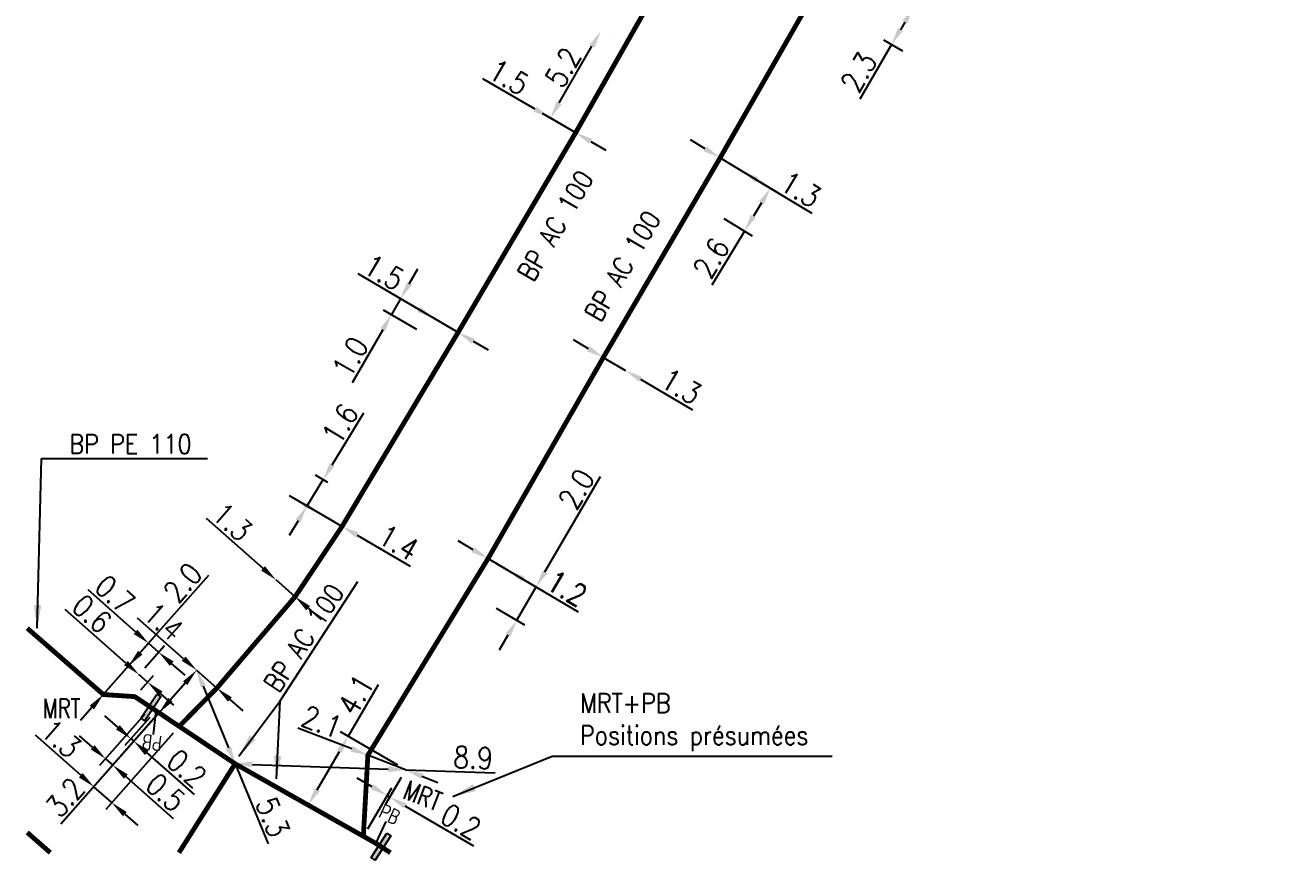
# Model space of a CAD drawing. Header units: millimetres. Extents: x 183997 to 185000, y 127999 to 129007.
# Drawn here: x 183999.9 to 184064.3, y 127999.6 to 128042.9 of the extents above; entities that cross this region are included whole.
import ezdxf
from ezdxf.enums import TextEntityAlignment as Align

# ---------------------------------------------------------------- set-up
doc = ezdxf.new("R2010")
doc.units = ezdxf.units.MM
doc.header["$PDMODE"] = 34
doc.linetypes.add('L_25_AP', pattern=[2000, 1000, 1000])
doc.linetypes.add('L_25_PE', pattern=[2000, 1000, 1000])
doc.layers.get('0').update_dxf_attribs({"linetype": 'CONTINUOUS'})
doc.layers.get('DEFPOINTS').update_dxf_attribs({"linetype": 'CONTINUOUS'})
doc.layers.add('L_150', color=1, linetype='CONTINUOUS')
doc.layers.add('L_340', color=7, linetype='CONTINUOUS')
doc.styles.add('G_ROMANS', font='ROMANS.SHX', dxfattribs={"width": 0.75})
doc.styles.get("Standard").update_dxf_attribs({"font": 'romans.shx', "width": 0.85})
doc.dimstyles.get("Standard").update_dxf_attribs({"dimtxt": 1.5, "dimasz": 1.2, "dimexe": 0.625, "dimexo": 0.625, "dimgap": 0.25, "dimtad": 1, "dimdec": 1, "dimzin": 0, "dimdsep": 46, "dimtxsty": 'Standard', "dimcen": -0.5, "dimadec": 0, "dimazin": 0, "dimtfac": 1, "dimtdec": 1, "dimtmove": 0, "dimatfit": 3, "dimfxl": 0, "dimtolj": 1, "dimtzin": 0, "dimarcsym": 0})

# ---------------------------------------------------------------- blocks, each defined once
blk = doc.blocks.new('*D136')
at = {"layer": 'DEFPOINTS', "color": 0, "linetype": 'Continuous', "transparency": 16777216}
for p in [(184016.647, 128006.033), (184019.625, 128004.298), (184017.432, 128000.831)]:
    blk.add_point(p, dxfattribs=at)
at = {"layer": 'L_150', "color": 0, "linetype": 'Continuous', "lineweight": -2, "transparency": 16777216}
for p, q in [((184016.647, 128006.033), (184018.216, 128008.727)), ((184019.22, 128004.534), (184016.242, 128006.269)), ((184015.037, 128003.267), (184016.194, 128005.255)), ((184017.027, 128001.067), (184014.179, 128002.726))]:
    blk.add_line(p, q, dxfattribs=at)
at = {"layer": 'L_150', "color": 0, "linetype": 'Continuous', "transparency": 16777216}
for points in [[(184016.065, 128005.33), (184016.324, 128005.179), (184016.647, 128006.033)], [(184014.907, 128003.343), (184015.167, 128003.192), (184014.584, 128002.49)]]:
    blk.add_solid(points, dxfattribs=at)
at = {"layer": 'L_150', "color": 0, "linetype": 'Continuous', "transparency": 16777216, "insert": (184017.038, 128008.195), "char_height": 1.125, "attachment_point": 5, "rotation": 59.78548}
blk.add_mtext('\\A1;4.1', dxfattribs=at)
blk = doc.blocks.new('*D137')
at = {"layer": 'DEFPOINTS', "color": 0, "linetype": 'Continuous', "transparency": 16777216}
for p in [(184019.625, 128004.298), (184018.674, 128002.962), (184017.432, 128000.831)]:
    blk.add_point(p, dxfattribs=at)
at = {"layer": 'L_150', "color": 0, "linetype": 'Continuous', "lineweight": -2, "transparency": 16777216}
for p, q in [((184017.896, 128003.415), (184017.118, 128003.868)), ((184017.668, 128001.236), (184018.91, 128003.368)), ((184019.39, 128003.893), (184018.568, 128002.482)), ((184018.674, 128002.962), (184018.803, 128002.887)), ((184019.581, 128002.434), (184023.138, 128000.363))]:
    blk.add_line(p, q, dxfattribs=at)
at = {"layer": 'L_150', "color": 0, "linetype": 'Continuous', "transparency": 16777216}
for points in [[(184017.972, 128003.545), (184017.821, 128003.286), (184018.674, 128002.962)], [(184019.657, 128002.564), (184019.506, 128002.304), (184018.803, 128002.887)]]:
    blk.add_solid(points, dxfattribs=at)
at = {"layer": 'L_150', "color": 0, "linetype": 'Continuous', "transparency": 16777216, "insert": (184022.488, 128001.609), "char_height": 1.125, "attachment_point": 5, "rotation": 329.78548}
blk.add_mtext('\\A1;0.2', dxfattribs=at)
blk = doc.blocks.new('L_340_13')
at = {"color": 0, "linetype": 'Continuous', "flags": 128}
blk.add_lwpolyline([(0, 0), (0, 1.25)], dxfattribs=at)
at = {"color": 0, "linetype": 'Continuous', "style": 'G_ROMANS', "width": 0.75}
blk.add_text('PB', height=0.75, dxfattribs=at).set_placement((0, 1.663), align=Align.MIDDLE)
at = {"color": 0, "linetype": 'Continuous', "width": 0.75, "flags": 3}
for tag, p in [('DEF_LEG', (0, -10)), ('DEF_COUP', (0, -12.5)), ('DEF_TYPE', (0, -15))]:
    blk.add_attdef(tag, text='', height=1.2, dxfattribs=at).set_placement(p, align=Align.MIDDLE)
blk = doc.blocks.new('L_340_17')
at = {"linetype": 'Continuous'}
blk.add_hatch(color=0, dxfattribs=at).paths.add_polyline_path([(0.125, 0.75), (-0.125, 0.75), (-0.125, -0.75), (0.125, -0.75)])
at = {"color": 0, "linetype": 'Continuous'}
blk.add_lwpolyline([(-0.125, 0.75), (0.125, 0.75), (0.125, -0.75), (-0.125, -0.75)], close=True, dxfattribs=at)
at = {"color": 0, "linetype": 'Continuous', "width": 0.75}
for tag, height, flags, p in [('MRT', 1, 8, (0, 2.5)), ('DEF_LEG', 1.2, 3, (0, -5)), ('DEF_COUP', 1.2, 3, (0, -7.5)), ('DEF_TYPE', 1.2, 3, (0, -10))]:
    blk.add_attdef(tag, text='', height=height, dxfattribs=dict(at, flags=flags)).set_placement(p, align=Align.MIDDLE)
blk = doc.blocks.new('*D880')
at = {"layer": 'DEFPOINTS', "color": 0, "linetype": 'Continuous', "transparency": 16777216}
for p in [(184023.901, 128015.258), (184023.926, 128012.921), (184025.388, 128012.058)]:
    blk.add_point(p, dxfattribs=at)
at = {"layer": 'L_150', "color": 0, "linetype": 'Continuous', "lineweight": -2, "transparency": 16777216}
for p, q in [((184026.85, 128014.563), (184029.737, 128019.506)), ((184024.305, 128015.02), (184026.8, 128013.547)), ((184025.388, 128012.058), (184026.396, 128013.785)), ((184024.329, 128012.683), (184025.791, 128011.82)), ((184024.934, 128011.281), (184024.48, 128010.504))]:
    blk.add_line(p, q, dxfattribs=at)
at = {"layer": 'L_150', "color": 0, "linetype": 'Continuous', "transparency": 16777216}
for points in [[(184026.721, 128014.638), (184026.98, 128014.487), (184026.396, 128013.785)], [(184024.804, 128011.357), (184025.063, 128011.206), (184025.388, 128012.058)]]:
    blk.add_solid(points, dxfattribs=at)
at = {"layer": 'L_150', "color": 0, "linetype": 'Continuous', "transparency": 16777216, "insert": (184028.49, 128018.857), "char_height": 1.125, "attachment_point": 5, "rotation": 59.71288}
blk.add_mtext('\\A1;2.0', dxfattribs=at)
blk = doc.blocks.new('*D881')
at = {"layer": 'DEFPOINTS', "color": 0, "linetype": 'Continuous', "transparency": 16777216}
for p in [(184023.901, 128015.258), (184024.934, 128014.648), (184024.934, 128014.648)]:
    blk.add_point(p, dxfattribs=at)
at = {"layer": 'L_150', "color": 0, "linetype": 'Continuous', "lineweight": -2, "transparency": 16777216}
for p, q in [((184023.126, 128015.716), (184022.351, 128016.173)), ((184023.901, 128015.258), (184024.934, 128014.648)), ((184025.71, 128014.191), (184028.575, 128012.5))]:
    blk.add_line(p, q, dxfattribs=at)
at = {"layer": 'L_150', "color": 0, "linetype": 'Continuous', "transparency": 16777216}
for points in [[(184023.202, 128015.845), (184023.05, 128015.586), (184023.901, 128015.258)], [(184025.786, 128014.32), (184025.633, 128014.062), (184024.934, 128014.648)]]:
    blk.add_solid(points, dxfattribs=at)
at = {"layer": 'L_150', "color": 0, "linetype": 'Continuous', "transparency": 16777216, "insert": (184027.99, 128013.715), "char_height": 1.125, "attachment_point": 5, "rotation": 329.45114}
blk.add_mtext('\\A1;1.2', dxfattribs=at)
blk = doc.blocks.new('*D882')
at = {"layer": 'DEFPOINTS', "color": 0, "linetype": 'Continuous', "transparency": 16777216}
for p in [(184035.938, 128036.047), (184037.077, 128035.36), (184037.077, 128035.36)]:
    blk.add_point(p, dxfattribs=at)
at = {"layer": 'L_150', "color": 0, "linetype": 'Continuous', "lineweight": -2, "transparency": 16777216}
for p, q in [((184035.167, 128036.511), (184034.396, 128036.976)), ((184035.938, 128036.047), (184037.077, 128035.36)), ((184037.848, 128034.895), (184040.691, 128033.181))]:
    blk.add_line(p, q, dxfattribs=at)
at = {"layer": 'L_150', "color": 0, "linetype": 'Continuous', "transparency": 16777216}
for points in [[(184035.245, 128036.64), (184035.09, 128036.383), (184035.938, 128036.047)], [(184037.925, 128035.024), (184037.77, 128034.767), (184037.077, 128035.36)]]:
    blk.add_solid(points, dxfattribs=at)
at = {"layer": 'L_150', "color": 0, "linetype": 'Continuous', "transparency": 16777216, "insert": (184040.118, 128034.402), "char_height": 1.125, "attachment_point": 5, "rotation": 328.91351}
blk.add_mtext('\\A1;1.3', dxfattribs=at)
blk = doc.blocks.new('*D894')
at = {"layer": 'DEFPOINTS', "color": 0, "linetype": 'Continuous', "transparency": 16777216}
for p in [(184015.347, 128019.352), (184015.995, 128018.974), (184016.329, 128016.927)]:
    blk.add_point(p, dxfattribs=at)
at = {"layer": 'L_150', "color": 0, "linetype": 'Continuous', "lineweight": -2, "transparency": 16777216}
for p, q in [((184015.815, 128020.121), (184017.456, 128022.817)), ((184015.59, 128019.211), (184014.942, 128019.589)), ((184014.515, 128017.986), (184015.347, 128019.352)), ((184015.924, 128017.163), (184014.11, 128018.222)), ((184014.047, 128017.217), (184013.579, 128016.448))]:
    blk.add_line(p, q, dxfattribs=at)
at = {"layer": 'L_150', "color": 0, "linetype": 'Continuous', "transparency": 16777216}
for points in [[(184015.687, 128020.199), (184015.943, 128020.043), (184015.347, 128019.352)], [(184013.919, 128017.295), (184014.175, 128017.139), (184014.515, 128017.986)]]:
    blk.add_solid(points, dxfattribs=at)
at = {"layer": 'L_150', "color": 0, "linetype": 'Continuous', "transparency": 16777216, "insert": (184016.232, 128022.249), "char_height": 1.125, "attachment_point": 5, "rotation": 58.66797}
blk.add_mtext('\\A1;1.6', dxfattribs=at)
blk = doc.blocks.new('*D895')
at = {"layer": 'DEFPOINTS', "color": 0, "linetype": 'Continuous', "transparency": 16777216}
for p in [(184018.888, 128027.91), (184020.62, 128026.899), (184022.347, 128026.991)]:
    blk.add_point(p, dxfattribs=at)
at = {"layer": 'L_150', "color": 0, "linetype": 'Continuous', "lineweight": -2, "transparency": 16777216}
for p, q in [((184019.813, 128029.512), (184020.263, 128030.291)), ((184019.363, 128028.732), (184018.888, 128027.91)), ((184021.942, 128027.227), (184018.959, 128028.969)), ((184020.215, 128027.135), (184018.484, 128028.146)), ((184018.438, 128027.13), (184016.845, 128024.37))]:
    blk.add_line(p, q, dxfattribs=at)
at = {"layer": 'L_150', "color": 0, "linetype": 'Continuous', "transparency": 16777216}
for points in [[(184019.684, 128029.587), (184019.943, 128029.437), (184019.363, 128028.732)], [(184018.308, 128027.205), (184018.568, 128027.055), (184018.888, 128027.91)]]:
    blk.add_solid(points, dxfattribs=at)
at = {"layer": 'L_150', "color": 0, "linetype": 'Continuous', "transparency": 16777216, "insert": (184016.756, 128025.716), "char_height": 1.125, "attachment_point": 5, "rotation": 59.99966}
blk.add_mtext('\\A1;1.0', dxfattribs=at)
blk = doc.blocks.new('*D896')
at = {"layer": 'DEFPOINTS', "color": 0, "linetype": 'Continuous', "transparency": 16777216}
for p in [(184012.904, 128014.152), (184012.904, 128014.152), (184013.894, 128013.279)]:
    blk.add_point(p, dxfattribs=at)
at = {"layer": 'L_150', "color": 0, "linetype": 'Continuous', "lineweight": -2, "transparency": 16777216}
for p, q in [((184012.229, 128014.748), (184009.298, 128017.335)), ((184013.894, 128013.279), (184012.904, 128014.152)), ((184014.569, 128012.683), (184015.243, 128012.088))]:
    blk.add_line(p, q, dxfattribs=at)
at = {"layer": 'L_150', "color": 0, "linetype": 'Continuous', "transparency": 16777216}
for points in [[(184012.329, 128014.86), (184012.13, 128014.635), (184012.904, 128014.152)], [(184014.668, 128012.796), (184014.469, 128012.571), (184013.894, 128013.279)]]:
    blk.add_solid(points, dxfattribs=at)
at = {"layer": 'L_150', "color": 0, "linetype": 'Continuous', "transparency": 16777216, "insert": (184010.635, 128017.156), "char_height": 1.125, "attachment_point": 5, "rotation": 318.56936}
blk.add_mtext('\\A1;1.3', dxfattribs=at)
blk = doc.blocks.new('*D897')
at = {"layer": 'DEFPOINTS', "color": 0, "linetype": 'Continuous', "transparency": 16777216}
for p in [(184027.13, 128038.113), (184027.13, 128038.113), (184028.445, 128037.35)]:
    blk.add_point(p, dxfattribs=at)
at = {"layer": 'L_150', "color": 0, "linetype": 'Continuous', "lineweight": -2, "transparency": 16777216}
for p, q in [((184026.352, 128038.564), (184023.634, 128040.141)), ((184028.445, 128037.35), (184027.13, 128038.113)), ((184029.224, 128036.899), (184030.002, 128036.447))]:
    blk.add_line(p, q, dxfattribs=at)
at = {"layer": 'L_150', "color": 0, "linetype": 'Continuous', "transparency": 16777216}
for points in [[(184026.427, 128038.694), (184026.277, 128038.435), (184027.13, 128038.113)], [(184029.299, 128037.029), (184029.149, 128036.769), (184028.445, 128037.35)]]:
    blk.add_solid(points, dxfattribs=at)
at = {"layer": 'L_150', "color": 0, "linetype": 'Continuous', "transparency": 16777216, "insert": (184024.98, 128040.227), "char_height": 1.125, "attachment_point": 5, "rotation": 329.88886}
blk.add_mtext('\\A1;1.5', dxfattribs=at)
blk = doc.blocks.new('*D902')
at = {"layer": 'DEFPOINTS', "color": 0, "linetype": 'Continuous', "transparency": 16777216}
for p in [(184005.793, 128009.241), (184005.793, 128009.241), (184005.582, 128008.094)]:
    blk.add_point(p, dxfattribs=at)
at = {"layer": 'L_150', "color": 0, "linetype": 'Continuous', "lineweight": -2, "transparency": 16777216}
for p, q in [((184005.118, 128009.837), (184001.967, 128012.617)), ((184006.243, 128008.844), (184005.793, 128009.241)), ((184005.892, 128008.446), (184006.553, 128009.196)), ((184006.918, 128008.249), (184007.593, 128007.653))]:
    blk.add_line(p, q, dxfattribs=at)
at = {"layer": 'L_150', "color": 0, "linetype": 'Continuous', "transparency": 16777216}
for points in [[(184005.218, 128009.949), (184005.019, 128009.724), (184005.793, 128009.241)], [(184007.017, 128008.361), (184006.819, 128008.136), (184006.243, 128008.844)]]:
    blk.add_solid(points, dxfattribs=at)
at = {"layer": 'L_150', "color": 0, "linetype": 'Continuous', "transparency": 16777216, "insert": (184003.355, 128012.392), "char_height": 1.125, "attachment_point": 5, "rotation": 318.58044}
blk.add_mtext('\\A1;0.6', dxfattribs=at)
blk = doc.blocks.new('*D903')
at = {"layer": 'DEFPOINTS', "color": 0, "linetype": 'Continuous', "transparency": 16777216}
for p in [(184008.786, 128009.468), (184010.781, 128004.612), (184010.781, 128004.612)]:
    blk.add_point(p, dxfattribs=at)
at = {"layer": 'L_150', "color": 0, "linetype": 'Continuous', "lineweight": -2, "transparency": 16777216}
for p, q in [((184009.128, 128008.636), (184010.439, 128005.445)), ((184010.781, 128004.612), (184012.488, 128000.457))]:
    blk.add_line(p, q, dxfattribs=at)
at = {"layer": 'L_150', "color": 0, "linetype": 'Continuous', "transparency": 16777216}
for points in [[(184009.267, 128008.693), (184008.989, 128008.579), (184008.786, 128009.468)], [(184010.578, 128005.502), (184010.3, 128005.388), (184010.781, 128004.612)]]:
    blk.add_solid(points, dxfattribs=at)
at = {"layer": 'L_150', "color": 0, "linetype": 'Continuous', "transparency": 16777216, "insert": (184012.73, 128001.842), "char_height": 1.125, "attachment_point": 5, "rotation": 292.33212}
blk.add_mtext('\\A1;5.3', dxfattribs=at)
blk = doc.blocks.new('*D904')
at = {"layer": 'DEFPOINTS', "color": 0, "linetype": 'Continuous', "transparency": 16777216}
for p in [(184010.781, 128004.612), (184010.781, 128004.612), (184019.625, 128004.298)]:
    blk.add_point(p, dxfattribs=at)
at = {"layer": 'L_150', "color": 0, "linetype": 'Continuous', "lineweight": -2, "transparency": 16777216}
for p, q in [((184011.68, 128004.58), (184018.726, 128004.33)), ((184019.625, 128004.298), (184024.266, 128004.134))]:
    blk.add_line(p, q, dxfattribs=at)
at = {"layer": 'L_150', "color": 0, "linetype": 'Continuous', "transparency": 16777216}
for points in [[(184011.686, 128004.73), (184011.675, 128004.43), (184010.781, 128004.612)], [(184018.731, 128004.48), (184018.721, 128004.18), (184019.625, 128004.298)]]:
    blk.add_solid(points, dxfattribs=at)
at = {"layer": 'L_150', "color": 0, "linetype": 'Continuous', "transparency": 16777216, "insert": (184023.127, 128004.925), "char_height": 1.125, "attachment_point": 5, "rotation": 357.96757}
blk.add_mtext('\\A1;8.9', dxfattribs=at)
blk = doc.blocks.new('*D905')
at = {"layer": 'DEFPOINTS', "color": 0, "linetype": 'Continuous', "transparency": 16777216}
for p in [(184008.786, 128009.469), (184007.881, 128006.554), (184003.45, 128003.422)]:
    blk.add_point(p, dxfattribs=at)
at = {"layer": 'L_150', "color": 0, "linetype": 'Continuous', "lineweight": -2, "transparency": 16777216}
for p, q in [((184008.476, 128009.117), (184003.14, 128003.071)), ((184002.775, 128004.018), (184000.42, 128006.097)), ((184007.571, 128006.203), (184004.077, 128002.244)), ((184004.387, 128002.595), (184003.45, 128003.422)), ((184005.062, 128002), (184005.737, 128001.404))]:
    blk.add_line(p, q, dxfattribs=at)
at = {"layer": 'L_150', "color": 0, "linetype": 'Continuous', "transparency": 16777216}
for points in [[(184002.874, 128004.13), (184002.676, 128003.905), (184003.45, 128003.422)], [(184005.161, 128002.112), (184004.963, 128001.887), (184004.387, 128002.595)]]:
    blk.add_solid(points, dxfattribs=at)
at = {"layer": 'L_150', "color": 0, "linetype": 'Continuous', "transparency": 16777216, "insert": (184001.756, 128005.918), "char_height": 1.125, "attachment_point": 5, "rotation": 318.56936}
blk.add_mtext('\\A1;1.3', dxfattribs=at)
blk = doc.blocks.new('*D906')
at = {"layer": 'DEFPOINTS', "color": 0, "linetype": 'Continuous', "transparency": 16777216}
for p in [(184008.786, 128009.469), (184006.666, 128007.368), (184005.528, 128005.777)]:
    blk.add_point(p, dxfattribs=at)
at = {"layer": 'L_340', "color": 0, "linetype": 'Continuous', "lineweight": -2, "transparency": 16777216}
for p, q in [((184008.476, 128009.117), (184005.218, 128005.425)), ((184004.703, 128006.505), (184004.028, 128007.1)), ((184006.356, 128007.017), (184005.068, 128005.558)), ((184005.378, 128005.909), (184005.528, 128005.777)), ((184006.203, 128005.181), (184008.661, 128003.012))]:
    blk.add_line(p, q, dxfattribs=at)
at = {"layer": 'L_340', "color": 0, "linetype": 'Continuous', "transparency": 16777216}
for points in [[(184004.802, 128006.617), (184004.604, 128006.392), (184005.378, 128005.909)], [(184006.302, 128005.294), (184006.103, 128005.069), (184005.528, 128005.777)]]:
    blk.add_solid(points, dxfattribs=at)
at = {"layer": 'L_340', "color": 0, "linetype": 'Continuous', "transparency": 16777216, "insert": (184008.265, 128004.361), "char_height": 1.125, "attachment_point": 5, "rotation": 318.56936}
blk.add_mtext('\\A1;0.2', dxfattribs=at)
blk = doc.blocks.new('*D907')
at = {"layer": 'DEFPOINTS', "color": 0, "linetype": 'Continuous', "transparency": 16777216}
for p in [(184017.667, 128005.057), (184019.625, 128004.298), (184019.625, 128004.298)]:
    blk.add_point(p, dxfattribs=at)
at = {"layer": 'L_150', "color": 0, "linetype": 'Continuous', "lineweight": -2, "transparency": 16777216}
for p, q in [((184016.828, 128005.382), (184014.026, 128006.468)), ((184019.625, 128004.298), (184017.667, 128005.057)), ((184020.465, 128003.973), (184021.304, 128003.648))]:
    blk.add_line(p, q, dxfattribs=at)
at = {"layer": 'L_150', "color": 0, "linetype": 'Continuous', "transparency": 16777216}
for points in [[(184016.882, 128005.522), (184016.774, 128005.242), (184017.667, 128005.057)], [(184020.519, 128004.113), (184020.41, 128003.833), (184019.625, 128004.298)]]:
    blk.add_solid(points, dxfattribs=at)
at = {"layer": 'L_150', "color": 0, "linetype": 'Continuous', "transparency": 16777216, "insert": (184015.278, 128006.787), "char_height": 1.125, "attachment_point": 5, "rotation": 338.8221}
blk.add_mtext('\\A1;2.1', dxfattribs=at)
blk = doc.blocks.new('*D915')
at = {"layer": 'DEFPOINTS', "color": 0, "linetype": 'Continuous', "transparency": 16777216}
for p in [(184029.879, 128025.69), (184031.026, 128025.017), (184031.026, 128025.017)]:
    blk.add_point(p, dxfattribs=at)
at = {"layer": 'L_150', "color": 0, "linetype": 'Continuous', "lineweight": -2, "transparency": 16777216}
for p, q in [((184029.102, 128026.145), (184028.326, 128026.6)), ((184029.879, 128025.69), (184031.026, 128025.017)), ((184031.802, 128024.562), (184034.513, 128022.972))]:
    blk.add_line(p, q, dxfattribs=at)
at = {"layer": 'L_150', "color": 0, "linetype": 'Continuous', "transparency": 16777216}
for points in [[(184029.178, 128026.274), (184029.026, 128026.016), (184029.879, 128025.69)], [(184031.878, 128024.691), (184031.726, 128024.432), (184031.026, 128025.017)]]:
    blk.add_solid(points, dxfattribs=at)
at = {"layer": 'L_150', "color": 0, "linetype": 'Continuous', "transparency": 16777216, "insert": (184033.925, 128024.186), "char_height": 1.125, "attachment_point": 5, "rotation": 329.61266}
blk.add_mtext('\\A1;1.3', dxfattribs=at)
blk = doc.blocks.new('*D916')
at = {"layer": 'DEFPOINTS', "color": 0, "linetype": 'Continuous', "transparency": 16777216}
for p in [(184015.163, 128017.608), (184015.163, 128017.608), (184016.329, 128016.927)]:
    blk.add_point(p, dxfattribs=at)
at = {"layer": 'L_150', "color": 0, "linetype": 'Continuous', "lineweight": -2, "transparency": 16777216}
for p, q in [((184014.385, 128018.061), (184013.608, 128018.515)), ((184015.163, 128017.608), (184016.329, 128016.927)), ((184017.106, 128016.473), (184019.859, 128014.867))]:
    blk.add_line(p, q, dxfattribs=at)
at = {"layer": 'L_150', "color": 0, "linetype": 'Continuous', "transparency": 16777216}
for points in [[(184014.461, 128018.191), (184014.31, 128017.932), (184015.163, 128017.608)], [(184017.181, 128016.603), (184017.03, 128016.344), (184016.329, 128016.927)]]:
    blk.add_solid(points, dxfattribs=at)
at = {"layer": 'L_150', "color": 0, "linetype": 'Continuous', "transparency": 16777216, "insert": (184019.249, 128016.091), "char_height": 1.125, "attachment_point": 5, "rotation": 329.72922}
blk.add_mtext('\\A1;1.4', dxfattribs=at)
blk = doc.blocks.new('*D917')
at = {"layer": 'DEFPOINTS', "color": 0, "linetype": 'Continuous', "transparency": 16777216}
for p in [(184006.815, 128010.4), (184005.793, 128009.241), (184003.945, 128008.205)]:
    blk.add_point(p, dxfattribs=at)
at = {"layer": 'L_150', "color": 0, "linetype": 'Continuous', "lineweight": -2, "transparency": 16777216}
for p, q in [((184005.616, 128011.458), (184003.157, 128013.627)), ((184004.255, 128008.556), (184006.601, 128011.214)), ((184006.103, 128009.593), (184007.126, 128010.751)), ((184006.815, 128010.4), (184006.291, 128010.863)), ((184007.49, 128009.804), (184008.165, 128009.209))]:
    blk.add_line(p, q, dxfattribs=at)
at = {"layer": 'L_150', "color": 0, "linetype": 'Continuous', "transparency": 16777216}
for points in [[(184005.715, 128011.571), (184005.516, 128011.346), (184006.291, 128010.863)], [(184007.59, 128009.917), (184007.391, 128009.692), (184006.815, 128010.4)]]:
    blk.add_solid(points, dxfattribs=at)
at = {"layer": 'L_150', "color": 0, "linetype": 'Continuous', "transparency": 16777216, "insert": (184004.545, 128013.403), "char_height": 1.125, "attachment_point": 5, "rotation": 318.58044}
blk.add_mtext('\\A1;0.7', dxfattribs=at)
blk = doc.blocks.new('*D918')
at = {"layer": 'DEFPOINTS', "color": 0, "linetype": 'Continuous', "transparency": 16777216}
for p in [(184021.095, 128027.722), (184021.095, 128027.722), (184022.347, 128026.991)]:
    blk.add_point(p, dxfattribs=at)
at = {"layer": 'L_150', "color": 0, "linetype": 'Continuous', "lineweight": -2, "transparency": 16777216}
for p, q in [((184020.318, 128028.175), (184017.155, 128030.021)), ((184022.347, 128026.991), (184021.095, 128027.722)), ((184023.125, 128026.537), (184023.902, 128026.083))]:
    blk.add_line(p, q, dxfattribs=at)
at = {"layer": 'L_150', "color": 0, "linetype": 'Continuous', "transparency": 16777216}
for points in [[(184020.393, 128028.305), (184020.242, 128028.046), (184021.095, 128027.722)], [(184023.2, 128026.667), (184023.049, 128026.407), (184022.347, 128026.991)]]:
    blk.add_solid(points, dxfattribs=at)
at = {"layer": 'L_150', "color": 0, "linetype": 'Continuous', "transparency": 16777216, "insert": (184018.501, 128030.104), "char_height": 1.125, "attachment_point": 5, "rotation": 329.72922}
blk.add_mtext('\\A1;1.5', dxfattribs=at)
blk = doc.blocks.new('*D919')
at = {"layer": 'DEFPOINTS', "color": 0, "linetype": 'Continuous', "transparency": 16777216}
for p in [(184005.268, 128009.704), (184005.268, 128009.704), (184003.945, 128008.205)]:
    blk.add_point(p, dxfattribs=at)
at = {"layer": 'L_150', "color": 0, "linetype": 'Continuous', "lineweight": -2, "transparency": 16777216}
for p, q in [((184005.864, 128010.379), (184009.413, 128014.403)), ((184003.945, 128008.205), (184005.268, 128009.704)), ((184003.35, 128007.53), (184002.754, 128006.855))]:
    blk.add_line(p, q, dxfattribs=at)
at = {"layer": 'L_150', "color": 0, "linetype": 'Continuous', "transparency": 16777216}
for points in [[(184005.751, 128010.478), (184005.976, 128010.28), (184005.268, 128009.704)], [(184003.237, 128007.629), (184003.462, 128007.43), (184003.945, 128008.205)]]:
    blk.add_solid(points, dxfattribs=at)
at = {"layer": 'L_150', "color": 0, "linetype": 'Continuous', "transparency": 16777216, "insert": (184008.064, 128014.007), "char_height": 1.125, "attachment_point": 5, "rotation": 48.58044}
blk.add_mtext('\\A1;2.0', dxfattribs=at)
blk = doc.blocks.new('*D920')
at = {"layer": 'DEFPOINTS', "color": 0, "linetype": 'Continuous', "transparency": 16777216}
for p in [(184008.786, 128009.469), (184008.786, 128009.469), (184006.833, 128007.256)]:
    blk.add_point(p, dxfattribs=at)
at = {"layer": 'L_150', "color": 0, "linetype": 'Continuous', "lineweight": -2, "transparency": 16777216}
for p, q in [((184008.191, 128008.794), (184007.429, 128007.931)), ((184006.833, 128007.256), (184001.736, 128001.48))]:
    blk.add_line(p, q, dxfattribs=at)
at = {"layer": 'L_150', "color": 0, "linetype": 'Continuous', "transparency": 16777216}
for points in [[(184008.078, 128008.893), (184008.303, 128008.694), (184008.786, 128009.469)], [(184007.317, 128008.03), (184007.541, 128007.832), (184006.833, 128007.256)]]:
    blk.add_solid(points, dxfattribs=at)
at = {"layer": 'L_150', "color": 0, "linetype": 'Continuous', "transparency": 16777216, "insert": (184001.961, 128002.868), "char_height": 1.125, "attachment_point": 5, "rotation": 48.56936}
blk.add_mtext('\\A1;3.2', dxfattribs=at)
blk = doc.blocks.new('*D921')
at = {"layer": 'DEFPOINTS', "color": 0, "linetype": 'Continuous', "transparency": 16777216}
for p in [(184008.786, 128009.468), (184008.786, 128009.468), (184009.836, 128008.542)]:
    blk.add_point(p, dxfattribs=at)
at = {"layer": 'L_150', "color": 0, "linetype": 'Continuous', "lineweight": -2, "transparency": 16777216}
for p, q in [((184008.111, 128010.064), (184005.721, 128012.173)), ((184009.836, 128008.542), (184008.786, 128009.468)), ((184010.511, 128007.947), (184011.185, 128007.351))]:
    blk.add_line(p, q, dxfattribs=at)
at = {"layer": 'L_150', "color": 0, "linetype": 'Continuous', "transparency": 16777216}
for points in [[(184008.211, 128010.177), (184008.012, 128009.952), (184008.786, 128009.468)], [(184010.61, 128008.059), (184010.411, 128007.834), (184009.836, 128008.542)]]:
    blk.add_solid(points, dxfattribs=at)
at = {"layer": 'L_150', "color": 0, "linetype": 'Continuous', "transparency": 16777216, "insert": (184007.075, 128011.979), "char_height": 1.125, "attachment_point": 5, "rotation": 318.56936}
blk.add_mtext('\\A1;1.4', dxfattribs=at)
blk = doc.blocks.new('*D922')
at = {"layer": 'DEFPOINTS', "color": 0, "linetype": 'Continuous', "transparency": 16777216}
for p in [(184008.786, 128009.468), (184006.414, 128007.537), (184004.437, 128004.541)]:
    blk.add_point(p, dxfattribs=at)
at = {"layer": 'L_340', "color": 0, "linetype": 'Continuous', "lineweight": -2, "transparency": 16777216}
for p, q in [((184008.476, 128009.117), (184004.127, 128004.19)), ((184006.104, 128007.185), (184003.752, 128004.52)), ((184003.388, 128005.467), (184002.713, 128006.063)), ((184004.062, 128004.872), (184004.437, 128004.541)), ((184005.112, 128003.946), (184007.57, 128001.776))]:
    blk.add_line(p, q, dxfattribs=at)
at = {"layer": 'L_340', "color": 0, "linetype": 'Continuous', "transparency": 16777216}
for points in [[(184003.487, 128005.58), (184003.288, 128005.355), (184004.062, 128004.872)], [(184005.211, 128004.058), (184005.013, 128003.833), (184004.437, 128004.541)]]:
    blk.add_solid(points, dxfattribs=at)
at = {"layer": 'L_340', "color": 0, "linetype": 'Continuous', "transparency": 16777216, "insert": (184007.175, 128003.125), "char_height": 1.125, "attachment_point": 5, "rotation": 318.56936}
blk.add_mtext('\\A1;0.5', dxfattribs=at)
blk = doc.blocks.new('*D989')
at = {"layer": 'DEFPOINTS', "color": 0, "linetype": 'Continuous', "transparency": 16777216}
for p in [(184041.798, 128046.294), (184044.831, 128041.916), (184045.825, 128041.334)]:
    blk.add_point(p, dxfattribs=at)
at = {"layer": 'L_150', "color": 0, "linetype": 'Continuous', "lineweight": -2, "transparency": 16777216}
for p, q in [((184042.202, 128046.058), (184046.371, 128043.622)), ((184045.512, 128043.081), (184045.285, 128042.693)), ((184045.42, 128041.571), (184044.426, 128042.152)), ((184044.831, 128041.916), (184043.176, 128039.085))]:
    blk.add_line(p, q, dxfattribs=at)
at = {"layer": 'L_150', "color": 0, "linetype": 'Continuous', "transparency": 16777216}
for points in [[(184045.382, 128043.157), (184045.641, 128043.006), (184045.966, 128043.858)], [(184045.155, 128042.768), (184045.414, 128042.617), (184044.831, 128041.916)]]:
    blk.add_solid(points, dxfattribs=at)
at = {"layer": 'L_150', "color": 0, "linetype": 'Continuous', "transparency": 16777216, "insert": (184043.129, 128040.49), "char_height": 1.125, "attachment_point": 5, "rotation": 59.69742}
blk.add_mtext('\\A1;2.3', dxfattribs=at)
blk = doc.blocks.new('*D990')
at = {"layer": 'DEFPOINTS', "color": 0, "linetype": 'Continuous', "transparency": 16777216}
for p in [(184035.938, 128036.047), (184035.734, 128033.133), (184037.201, 128032.249)]:
    blk.add_point(p, dxfattribs=at)
at = {"layer": 'L_150', "color": 0, "linetype": 'Continuous', "lineweight": -2, "transparency": 16777216}
for p, q in [((184036.339, 128035.805), (184038.945, 128034.233)), ((184038.079, 128033.705), (184037.666, 128033.02)), ((184036.136, 128032.891), (184037.603, 128032.007)), ((184037.201, 128032.249), (184035.508, 128029.441))]:
    blk.add_line(p, q, dxfattribs=at)
at = {"layer": 'L_150', "color": 0, "linetype": 'Continuous', "transparency": 16777216}
for points in [[(184037.951, 128033.782), (184038.207, 128033.627), (184038.544, 128034.475)], [(184037.538, 128033.097), (184037.794, 128032.942), (184037.201, 128032.249)]]:
    blk.add_solid(points, dxfattribs=at)
at = {"layer": 'L_150', "color": 0, "linetype": 'Continuous', "transparency": 16777216, "insert": (184035.48, 128030.847), "char_height": 1.125, "attachment_point": 5, "rotation": 58.91351}
blk.add_mtext('\\A1;2.6', dxfattribs=at)
blk = doc.blocks.new('*D1005')
at = {"layer": 'DEFPOINTS', "color": 0, "linetype": 'Continuous', "transparency": 16777216}
for p in [(184029.739, 128042.611), (184029.742, 128042.609), (184028.445, 128037.35)]:
    blk.add_point(p, dxfattribs=at)
at = {"layer": 'L_150', "color": 0, "linetype": 'Continuous', "lineweight": -2, "transparency": 16777216}
for p, q in [((184030.145, 128042.376), (184030.148, 128042.374)), ((184027.585, 128038.89), (184029.291, 128041.831)), ((184028.04, 128037.586), (184026.728, 128038.346))]:
    blk.add_line(p, q, dxfattribs=at)
at = {"layer": 'L_150', "color": 0, "linetype": 'Continuous', "transparency": 16777216}
for points in [[(184029.161, 128041.906), (184029.421, 128041.756), (184029.742, 128042.609)], [(184027.455, 128038.965), (184027.715, 128038.814), (184027.134, 128038.111)]]:
    blk.add_solid(points, dxfattribs=at)
at = {"layer": 'L_150', "color": 0, "linetype": 'Continuous', "transparency": 16777216, "insert": (184027.789, 128040.736), "char_height": 1.125, "attachment_point": 5, "rotation": 59.88886}
blk.add_mtext('\\A1;5.2', dxfattribs=at)

msp = doc.modelspace()

# ---------------------------------------------------------------- linework, layer by layer
at = {"layer": 'L_150', "linetype": 'L_25_AP', "const_width": 0.25, "flags": 128}
for points in [[(184220.694, 128220.952), (184220.456, 128220.6), (184220.456, 128220.6), (184219.044, 128221.352), (184215.849, 128215.35), (184215.077, 128212.62), (184215.077, 128212.62), (184213.429, 128210.112), (184207.149, 128199.993), (184207.149, 128199.993), (184200.946, 128189.723), (184194.704, 128179.531), (184188.844, 128169.364), (184183.616, 128158.251), (184178.541, 128147.379), (184171.833, 128137.689), (184171.833, 128137.689), (184170.534, 128135.851), (184164.909, 128127.889), (184164.909, 128127.889), (184164.909, 128127.889), (184158.05, 128118.043), (184150.797, 128108.005), (184150.797, 128108.005), (184143.726, 128098.372), (184143.726, 128098.372), (184136.859, 128088.471), (184136.859, 128088.471), (184130.24, 128079.437), (184124.836, 128071.877), (184124.836, 128071.877), (184120.34, 128068.061), (184115.277, 128065.032), (184115.277, 128065.032), (184109.434, 128063.347), (184103.649, 128062.439), (184091.532, 128064.365), (184091.532, 128064.365), (184079.779, 128069.24), (184071.33, 128071.29), (184071.33, 128071.29), (184059.485, 128070.193), (184048.515, 128065.238), (184048.515, 128065.238), (184040.608, 128057.886), (184040.608, 128057.886), (184034.287, 128047.637), (184028.445, 128037.35), (184022.347, 128026.991), (184016.329, 128016.927), (184013.894, 128013.279), (184013.894, 128013.279), (184009.836, 128008.542), (184007.881, 128006.554)], [(184017.432, 128000.831), (184017.667, 128005.057), (184023.901, 128015.258), (184029.879, 128025.69), (184035.938, 128036.047), (184041.798, 128046.294), (184045.111, 128051.907), (184045.111, 128051.907), (184046.566, 128053.8), (184046.566, 128053.8), (184046.566, 128053.8), (184048.659, 128055.773), (184048.659, 128055.773), (184048.659, 128055.773), (184051.482, 128058.298), (184051.482, 128058.298), (184054.674, 128060.472), (184058.45, 128062.321), (184058.45, 128062.321), (184062.163, 128063.372), (184062.163, 128063.372), (184066.699, 128063.592), (184066.699, 128063.592), (184070.317, 128063.948), (184073.031, 128063.58), (184077.824, 128062.345), (184082.089, 128060.622), (184093.077, 128056.185), (184101.026, 128055.166), (184101.026, 128055.166), (184104.704, 128055.221), (184104.704, 128055.221), (184104.704, 128055.221), (184110.664, 128056.136), (184110.664, 128056.136), (184113.808, 128056.977), (184113.808, 128056.977), (184119.258, 128059.107), (184119.258, 128059.107), (184121.792, 128060.345), (184121.792, 128060.345), (184127.321, 128063.947), (184131.19, 128067.658), (184137.935, 128077.084), (184142.235, 128083.212), (184150.029, 128094.296), (184164.015, 128114.013), (184168.289, 128120.118), (184176.16, 128131.592), (184177.292, 128133.24), (184181.962, 128139.865), (184187.949, 128150.563), (184193.466, 128162.288), (184196.698, 128168.957), (184208.66, 128188.746)], [(184006.414, 128007.537), (184006.666, 128007.368), (184006.833, 128007.256), (184007.881, 128006.554), (184010.781, 128004.612), (184018.004, 128000.529), (184018.168, 128000.425), (184018.346, 128000.312)], [(184010.781, 128004.612), (184007.869, 128000)]]:
    msp.add_lwpolyline(points, dxfattribs=at)
at = {"layer": 'L_150', "linetype": 'L_25_PE', "ltscale": 0.5, "const_width": 0.25, "flags": 128}
for points in [[(184000, 128011.644), (184003.945, 128008.205), (184005.582, 128008.094), (184006.414, 128007.537)], [(184018.346, 128000.312), (184018.838, 128000)]]:
    msp.add_lwpolyline(points, dxfattribs=at)
at = {"layer": 'L_150', "linetype": 'L_25_PE', "const_width": 0.25}
msp.add_lwpolyline([(184001.195, 128000), (184000, 128001.048)], dxfattribs=at)

# ---------------------------------------------------------------- block references
at = {"layer": 'L_340', "ltscale": 0.5}
ref = msp.add_blockref('L_340_17', (184006.414, 128007.537), dxfattribs=dict(at, rotation=326.1887637608467))
ref.add_attrib('MRT', 'MRT', dxfattribs={"layer": '0', "color": 0, "linetype": 'Continuous', "height": 1, "width": 0.75}).set_placement((184001.787, 128007.483), align=Align.MIDDLE)
for p, rotation in [((184006.666, 128007.368), 173.6331015106919), ((184018.087, 128000.477), 335.2415463400894)]:
    msp.add_blockref('L_340_13', p, dxfattribs=dict(at, rotation=rotation))
ref = msp.add_blockref('L_340_17', (184018.346, 128000.312), dxfattribs=dict(at, rotation=327.5686077057258))
ref.add_attrib('MRT', 'MRT', dxfattribs={"layer": '0', "color": 0, "linetype": 'Continuous', "height": 1, "rotation": 338.77473, "width": 0.75}).set_placement((184020.506, 128002.953), align=Align.MIDDLE)

# ---------------------------------------------------------------- texts
at = {"layer": 'L_150', "linetype": 'Continuous', "width": 0.85}
for p in [(184027.4, 128032.53), (184030.882, 128030.436)]:
    msp.add_text('BP AC 100', height=1, rotation=59.67031, dxfattribs=at).set_placement(p, align=Align.MIDDLE)
at = {"layer": 'L_150', "linetype": 'Continuous', "insert": (184002.183, 128021.199), "char_height": 1, "attachment_point": 4}
msp.add_mtext('BP PE 110', dxfattribs=at)
at = {"layer": 'L_150', "linetype": 'Continuous', "insert": (184012.626, 128008.503), "char_height": 1, "attachment_point": 4, "rotation": 56.90334}
msp.add_mtext('BP AC 100', dxfattribs=at)
at = {"layer": 'L_340', "linetype": 'Continuous', "insert": (184028.669, 128006.759), "char_height": 1, "attachment_point": 4}
msp.add_mtext('MRT+PB\\PPositions présumées', dxfattribs=at)

# ---------------------------------------------------------------- dimensions: what is measured, and where the dimension line sits
at = {"layer": 'L_150', "linetype": 'Continuous'}
for base, p1, p2, angle, override, picture, middle in [((184044.831, 128041.916), (184041.798, 128046.294), (184045.825, 128041.334), 59.69742, {"dimscale": 0.75}, '*D989', (184043.776, 128040.112)), ((184027.13, 128038.113), (184028.445, 128037.35), (184027.13, 128038.113), 329.88886, {"dimscale": 0.75, "dimlfac": 1, "dimlunit": 2, "dimatfit": 0}, '*D897', (184024.604, 128039.578)), ((184037.077, 128035.36), (184035.938, 128036.047), (184037.077, 128035.36), 148.91351, {"dimscale": 0.75, "dimatfit": 0}, '*D882', (184039.731, 128033.76)), ((184037.201, 128032.249), (184035.938, 128036.047), (184035.734, 128033.133), 58.91351, {"dimscale": 0.75}, '*D990', (184036.123, 128030.46)), ((184021.095, 128027.72162), (184022.3473, 128026.99069), (184021.095, 128027.72162), 329.72922, {"dimscale": 0.75, "dimatfit": 0}, '*D918', (184018.12293, 128029.45633)), ((184031.026, 128025.017), (184029.879, 128025.69), (184031.026, 128025.017), 149.61266, {"dimscale": 0.75, "dimlfac": 1, "dimlunit": 2, "dimatfit": 0}, '*D915', (184033.546, 128023.539)), ((184015.347, 128019.352), (184016.329, 128016.927), (184015.995, 128018.974), 238.66797, {"dimscale": 0.75, "dimatfit": 0}, '*D894', (184016.873, 128021.859)), ((184025.388, 128012.058), (184023.901, 128015.258), (184023.926, 128012.921), 59.71288, {"dimscale": 0.75}, '*D880', (184029.138, 128018.479)), ((184012.904, 128014.152), (184013.894, 128013.279), (184012.904, 128014.152), 318.56936, {"dimscale": 0.75, "dimatfit": 0}, '*D896', (184010.138, 128016.593)), ((184015.163, 128017.608), (184016.329, 128016.927), (184015.163, 128017.608), 329.72922, {"dimscale": 0.75, "dimatfit": 0}, '*D916', (184018.871, 128015.443)), ((184024.934, 128014.648), (184023.901, 128015.258), (184024.934, 128014.648), 149.45114, {"dimscale": 0.75, "dimatfit": 0}, '*D881', (184027.609, 128013.07)), ((184005.268, 128009.704), (184003.945, 128008.205), (184005.268, 128009.704), 228.58044, {"dimscale": 0.75}, '*D919', (184008.627, 128013.511)), ((184006.815, 128010.4), (184003.945, 128008.205), (184005.793, 128009.241), 138.58044, {"dimscale": 0.75, "dimatfit": 0}, '*D917', (184004.049, 128012.841)), ((184005.793, 128009.241), (184005.582, 128008.094), (184005.793, 128009.241), 318.58044, {"dimscale": 0.75, "dimatfit": 0}, '*D902', (184002.859, 128011.83)), ((184008.786, 128009.468), (184009.836, 128008.542), (184008.786, 128009.468), 318.56936, {"dimscale": 0.75, "dimatfit": 0}, '*D921', (184006.579, 128011.416)), ((184003.45, 128003.4224), (184007.8813, 128006.5543), (184008.7861, 128009.4685), 318.56936, {"dimscale": 0.75}, '*D905', (184001.26, 128005.3553)), ((184010.781, 128004.612), (184008.786, 128009.468), (184010.781, 128004.612), 112.33212, {"dimscale": 0.75}, '*D903', (184012.036, 128001.557)), ((184016.647, 128006.033), (184017.432, 128000.831), (184019.625, 128004.298), 239.78548, {"dimscale": 0.75}, '*D136', (184017.687, 128007.817)), ((184019.625, 128004.298), (184017.667, 128005.057), (184019.625, 128004.298), 158.8221, {"dimscale": 0.75}, '*D907', (184015.007, 128006.088)), ((184010.781, 128004.612), (184019.625, 128004.298), (184010.781, 128004.612), 357.96757, {"dimscale": 0.75}, '*D904', (184023.101, 128004.175)), ((184018.67382, 128002.96244), (184019.6254, 128004.2984), (184017.4325, 128000.83088), 329.78548, {"dimscale": 0.75, "dimatfit": 0}, '*D137', (184022.1102, 128000.96126))]:
    dim = msp.add_linear_dim(base=base, p1=p1, p2=p2, angle=angle, dimstyle='Standard', override=override, dxfattribs=at)
    dim.commit()
    dim.dimension.update_dxf_attribs({"geometry": picture, "text_midpoint": middle, "dimtype": 160})
dim = msp.add_linear_dim(base=(184029.742, 128042.609), p1=(184028.445, 128037.35), p2=(184029.739, 128042.611), angle=239.88886, dimstyle='Standard', override={"dimscale": 0.75}, dxfattribs=at)
dim.commit()
dim.dimension.update_dxf_attribs({"geometry": '*D1005', "text_midpoint": (184027.789, 128040.736)})
for base, p1, p2, angle, text, override, picture, middle in [((184018.888, 128027.91), (184022.347, 128026.991), (184020.62, 128026.899), 59.99966, '1.0', {"dimscale": 0.75, "dimatfit": 0}, '*D895', (184017.405, 128025.341)), ((184008.786, 128009.468), (184006.833, 128007.256), (184008.786, 128009.468), 228.56936, '3.2', {"dimscale": 0.75}, '*D920', (184002.523, 128002.372))]:
    dim = msp.add_linear_dim(base=base, p1=p1, p2=p2, angle=angle, text=text, dimstyle='Standard', override=override, dxfattribs=at)
    dim.commit()
    dim.dimension.update_dxf_attribs({"geometry": picture, "text_midpoint": middle, "dimtype": 160})
at = {"layer": 'L_340', "linetype": 'Continuous'}
for base, p1, picture, middle in [((184004.437, 128004.541), (184006.414, 128007.537), '*D922', (184006.679, 128002.563)), ((184005.528, 128005.777), (184006.666, 128007.368), '*D906', (184007.769, 128003.799))]:
    dim = msp.add_linear_dim(base=base, p1=p1, p2=(184008.786, 128009.468), angle=138.56936, dimstyle='Standard', override={"dimscale": 0.75, "dimatfit": 0}, dxfattribs=at)
    dim.commit()
    dim.dimension.update_dxf_attribs({"geometry": picture, "text_midpoint": middle, "dimtype": 160})

# ---------------------------------------------------------------- leaders
at = {"layer": 'L_150', "linetype": 'Continuous', "annotation_type": 0, "has_hookline": 1, "hookline_direction": 0, "text_width": 7.164}
msp.add_leader([(184000.507, 128011.644), (184000.733, 128020.449), (184001.933, 128020.449)], dimstyle='Standard', dxfattribs=at)
at = {"layer": 'L_150', "linetype": 'Continuous', "annotation_type": 0, "has_hookline": 1, "hookline_direction": 0, "text_width": 7.124, "horizontal_direction": (0.546053, 0.837751, 0)}
msp.add_leader([(184010.969, 128005.009), (184013.118, 128007.884)], dimstyle='Standard', dxfattribs=at)
at = {"layer": 'L_150', "linetype": 'Continuous'}
msp.add_leader([(184012.925, 128003.832), (184013.118, 128007.884)], dimstyle='Standard', dxfattribs=at)
at = {"layer": 'L_340', "linetype": 'Continuous', "annotation_type": 0, "has_hookline": 1, "hookline_direction": 0, "text_width": 13.074}
msp.add_leader([(184022.077, 128002.921), (184027.219, 128005.009), (184028.419, 128005.009)], dimstyle='Standard', dxfattribs=at)

doc.saveas('drawing.dxf')
